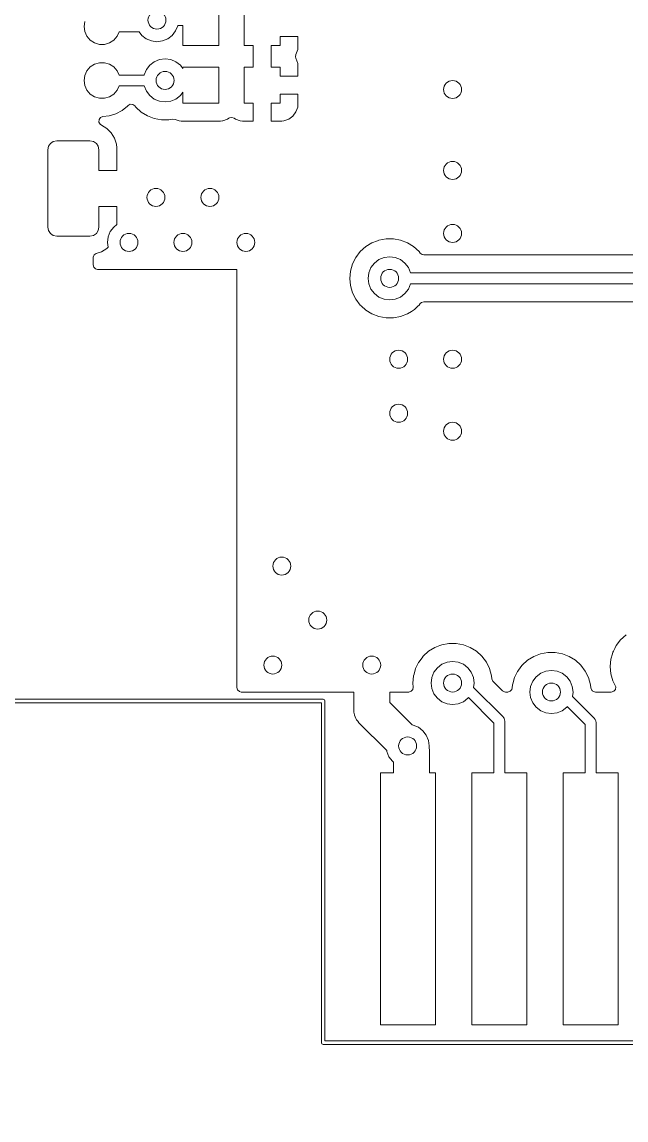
# Model space of a CAD drawing. Header units: millimetres. Extents: x 0 to 594, y 0 to 420.
# Drawn here: x 404.1 to 437.7, y 147.9 to 209 of the extents above; entities that cross this region are included whole.
import ezdxf

# ---------------------------------------------------------------- set-up
doc = ezdxf.new("R2010")
doc.units = ezdxf.units.MM
doc.linetypes.add('K5LT32768', pattern=[0])
picture_1 = doc.add_image_def('image2.png', size_in_pixel=(1000, 1000))

msp = doc.modelspace()

# ---------------------------------------------------------------- linework, layer by layer
at = {"color": 7, "linetype": 'K5LT32768', "lineweight": 18}
for p, q in [((415.013, 207.656), (415.013, 209.656)), ((416.413, 209.656), (416.413, 207.656)), ((407.554, 208.998), (407.513, 208.716)), ((407.513, 208.716), (407.554, 208.435)), ((407.554, 208.435), (407.672, 208.176)), ((409.355, 208.176), (409.464, 208.416)), ((409.464, 208.416), (410.574, 208.416)), ((410.574, 208.416), (410.72, 208.226)), ((410.72, 208.226), (410.969, 208.035)), ((412.169, 208.035), (412.417, 208.226)), ((412.417, 208.226), (412.608, 208.474)), ((412.608, 208.474), (412.728, 208.763)), ((412.728, 208.763), (412.729, 208.774)), ((412.729, 208.774), (413.013, 208.774)), ((413.013, 208.774), (413.013, 207.656)), ((407.672, 208.176), (407.858, 207.961)), ((407.858, 207.961), (408.098, 207.807)), ((408.098, 207.807), (408.371, 207.727)), ((408.371, 207.727), (408.656, 207.727)), ((408.656, 207.727), (408.929, 207.807)), ((408.929, 207.807), (409.168, 207.961)), ((409.168, 207.961), (409.355, 208.176)), ((410.969, 208.035), (411.258, 207.915)), ((411.258, 207.915), (411.569, 207.874)), ((411.569, 207.874), (411.88, 207.915)), ((411.88, 207.915), (412.169, 208.035)), ((413.013, 207.656), (415.013, 207.656)), ((416.413, 207.656), (416.913, 207.656)), ((416.913, 207.656), (416.913, 206.456)), ((417.913, 206.456), (417.913, 207.656)), ((417.913, 207.656), (418.413, 207.656)), ((418.413, 207.656), (418.413, 208.156)), ((418.413, 208.156), (419.413, 208.156)), ((419.413, 208.156), (419.413, 207.561)), ((419.297, 207.154), (419.272, 207.039)), ((419.272, 207.039), (419.296, 206.958)), ((419.4, 207.442), (419.294, 207.156)), ((419.294, 207.156), (419.297, 207.154)), ((419.413, 207.561), (419.4, 207.442)), ((407.858, 206.472), (407.672, 206.257)), ((408.098, 206.626), (407.858, 206.472)), ((408.371, 206.706), (408.098, 206.626)), ((408.656, 206.706), (408.371, 206.706)), ((408.929, 206.626), (408.656, 206.706)), ((409.168, 206.472), (408.929, 206.626)), ((409.355, 206.257), (409.168, 206.472)), ((411.173, 206.571), (410.982, 206.322)), ((411.421, 206.762), (411.173, 206.571)), ((411.711, 206.881), (411.421, 206.762)), ((412.021, 206.922), (411.711, 206.881)), ((412.332, 206.881), (412.021, 206.922)), ((412.621, 206.762), (412.332, 206.881)), ((412.87, 206.571), (412.621, 206.762)), ((413.013, 206.384), (412.87, 206.571)), ((415.013, 206.456), (413.013, 206.456)), ((413.013, 206.456), (413.013, 206.384)), ((415.013, 204.456), (415.013, 206.456)), ((416.913, 206.456), (416.413, 206.456)), ((416.413, 206.456), (416.413, 204.456)), ((418.413, 206.456), (417.913, 206.456)), ((418.413, 205.956), (418.413, 206.456)), ((419.296, 206.958), (419.294, 206.957)), ((419.294, 206.957), (419.4, 206.671)), ((419.4, 206.671), (419.413, 206.552)), ((419.413, 206.552), (419.413, 205.956)), ((407.554, 205.998), (407.513, 205.716)), ((407.672, 206.257), (407.554, 205.998)), ((409.464, 206.016), (409.355, 206.257)), ((410.86, 206.016), (409.464, 206.016)), ((410.862, 206.033), (410.86, 206.016)), ((410.982, 206.322), (410.862, 206.033)), ((419.413, 205.956), (418.413, 205.956)), ((407.513, 205.716), (407.554, 205.435)), ((407.554, 205.435), (407.672, 205.176)), ((407.672, 205.176), (407.858, 204.961)), ((409.168, 204.961), (409.355, 205.176)), ((409.355, 205.176), (409.464, 205.416)), ((409.464, 205.416), (410.861, 205.416)), ((410.861, 205.416), (410.862, 205.412)), ((410.862, 205.412), (410.982, 205.122)), ((407.858, 204.961), (408.098, 204.807)), ((408.098, 204.807), (408.371, 204.727)), ((408.371, 204.727), (408.656, 204.727)), ((408.656, 204.727), (408.929, 204.807)), ((408.929, 204.807), (409.168, 204.961)), ((410.982, 205.122), (411.173, 204.874)), ((411.173, 204.874), (411.421, 204.683)), ((411.421, 204.683), (411.711, 204.563)), ((411.711, 204.563), (412.021, 204.522)), ((412.021, 204.522), (412.332, 204.563)), ((412.332, 204.563), (412.621, 204.683)), ((412.621, 204.683), (412.87, 204.874)), ((412.87, 204.874), (413.013, 205.061)), ((413.013, 205.061), (413.013, 204.456)), ((418.413, 204.456), (418.413, 204.956)), ((418.413, 204.956), (419.413, 204.956)), ((419.413, 204.956), (419.413, 204.361)), ((409.63, 204.045), (409.283, 203.859)), ((409.935, 204.295), (409.63, 204.045)), ((409.947, 204.309), (409.935, 204.295)), ((409.962, 204.326), (409.947, 204.309)), ((410.085, 204.394), (409.962, 204.326)), ((410.224, 204.384), (410.085, 204.394)), ((410.336, 204.301), (410.224, 204.384)), ((410.388, 204.233), (410.336, 204.301)), ((410.689, 203.958), (410.388, 204.233)), ((411.036, 203.744), (410.689, 203.958)), ((413.013, 204.456), (415.013, 204.456)), ((416.413, 204.456), (416.913, 204.456)), ((416.913, 204.456), (416.913, 203.456)), ((417.913, 203.456), (417.913, 204.456)), ((417.913, 204.456), (418.413, 204.456)), ((419.3, 203.972), (419.128, 203.742)), ((419.4, 204.242), (419.3, 203.972)), ((419.413, 204.361), (419.4, 204.242)), ((408.345, 203.544), (408.339, 203.404)), ((408.339, 203.404), (408.409, 203.283)), ((408.426, 203.658), (408.345, 203.544)), ((408.555, 203.71), (408.426, 203.658)), ((408.906, 203.744), (408.555, 203.71)), ((409.283, 203.859), (408.906, 203.744)), ((411.416, 203.596), (411.036, 203.744)), ((411.817, 203.521), (411.416, 203.596)), ((412.225, 203.521), (411.817, 203.521)), ((412.445, 203.562), (412.225, 203.521)), ((412.577, 203.551), (412.445, 203.562)), ((412.798, 203.468), (412.577, 203.551)), ((412.918, 203.455), (412.798, 203.468)), ((415.109, 203.455), (412.918, 203.455)), ((415.214, 203.467), (415.109, 203.455)), ((415.228, 203.468), (415.214, 203.467)), ((415.498, 203.569), (415.228, 203.468)), ((415.565, 203.619), (415.498, 203.569)), ((415.595, 203.639), (415.565, 203.619)), ((415.732, 203.668), (415.595, 203.639)), ((415.863, 203.619), (415.732, 203.668)), ((415.929, 203.57), (415.863, 203.619)), ((416.198, 203.469), (415.929, 203.57)), ((416.318, 203.456), (416.198, 203.469)), ((416.913, 203.456), (416.318, 203.456)), ((418.509, 203.456), (417.913, 203.456)), ((418.628, 203.469), (418.509, 203.456)), ((418.897, 203.57), (418.628, 203.469)), ((419.128, 203.742), (418.897, 203.57)), ((408.409, 203.283), (408.475, 203.238)), ((408.475, 203.238), (408.481, 203.235)), ((408.481, 203.235), (408.78, 203.051)), ((408.78, 203.051), (409.028, 202.803)), ((409.028, 202.803), (409.212, 202.505)), ((405.64, 202.22), (405.531, 202.058)), ((405.802, 202.328), (405.64, 202.22)), ((405.993, 202.366), (405.802, 202.328)), ((407.843, 202.366), (405.993, 202.366)), ((408.035, 202.328), (407.843, 202.366)), ((408.197, 202.22), (408.035, 202.328)), ((408.305, 202.058), (408.197, 202.22)), ((409.212, 202.505), (409.322, 202.172)), ((409.322, 202.172), (409.343, 201.966)), ((405.531, 202.058), (405.493, 201.866)), ((405.493, 201.866), (405.493, 197.566)), ((408.343, 201.866), (408.305, 202.058)), ((408.343, 200.716), (408.343, 201.866)), ((409.343, 201.966), (409.343, 200.716)), ((409.343, 200.716), (408.343, 200.716)), ((408.343, 197.566), (408.343, 198.716)), ((408.343, 198.716), (409.343, 198.716)), ((409.343, 198.716), (409.343, 197.702)), ((405.493, 197.566), (405.531, 197.375)), ((405.531, 197.375), (405.64, 197.213)), ((405.64, 197.213), (405.802, 197.105)), ((408.035, 197.105), (408.197, 197.213)), ((408.197, 197.213), (408.305, 197.375)), ((408.305, 197.375), (408.343, 197.566)), ((408.974, 197.316), (408.854, 197.027)), ((409.165, 197.565), (408.974, 197.316)), ((409.343, 197.702), (409.165, 197.565)), ((405.802, 197.105), (405.993, 197.066)), ((405.993, 197.066), (407.843, 197.066)), ((407.843, 197.066), (408.035, 197.105)), ((408.854, 197.027), (408.813, 196.716)), ((408.813, 196.716), (408.848, 196.45)), ((423.181, 196.48), (423.528, 196.695)), ((423.528, 196.695), (423.828, 196.811)), ((423.828, 196.811), (423.908, 196.843)), ((423.908, 196.843), (424.309, 196.917)), ((424.309, 196.917), (424.717, 196.917)), ((424.717, 196.917), (425.118, 196.843)), ((425.118, 196.843), (425.499, 196.695)), ((425.499, 196.695), (425.845, 196.48)), ((408.068, 196.019), (408.015, 195.89)), ((408.183, 196.099), (408.068, 196.019)), ((408.481, 196.198), (408.183, 196.099)), ((408.78, 196.382), (408.481, 196.198)), ((408.848, 196.45), (408.78, 196.382)), ((422.634, 195.88), (422.88, 196.206)), ((422.88, 196.206), (423.181, 196.48)), ((425.845, 196.48), (426.147, 196.206)), ((426.147, 196.206), (426.214, 196.116)), ((426.214, 196.116), (426.327, 196.033)), ((426.327, 196.033), (426.412, 196.017)), ((426.412, 196.017), (428.006, 196.017)), ((428.006, 196.017), (428.013, 196.016)), ((428.013, 196.016), (428.021, 196.017)), ((428.021, 196.017), (446.597, 196.017)), ((408.015, 195.89), (408.013, 195.864)), ((408.013, 195.864), (408.013, 195.464)), ((408.013, 195.464), (408.053, 195.33)), ((422.34, 195.123), (422.452, 195.515)), ((422.452, 195.515), (422.634, 195.88)), ((423.665, 195.565), (423.474, 195.316)), ((423.913, 195.756), (423.665, 195.565)), ((424.203, 195.876), (423.913, 195.756)), ((424.513, 195.916), (424.203, 195.876)), ((424.824, 195.876), (424.513, 195.916)), ((425.113, 195.756), (424.824, 195.876)), ((425.362, 195.565), (425.113, 195.756)), ((425.552, 195.316), (425.362, 195.565)), ((408.053, 195.33), (408.158, 195.239)), ((408.158, 195.239), (408.261, 195.216)), ((408.261, 195.216), (416.013, 195.216)), ((416.013, 195.216), (416.013, 171.964)), ((422.303, 194.716), (422.34, 195.123)), ((423.354, 195.027), (423.313, 194.716)), ((423.474, 195.316), (423.354, 195.027)), ((425.672, 195.027), (425.552, 195.316)), ((425.674, 195.016), (425.672, 195.027)), ((447.513, 195.016), (425.674, 195.016)), ((422.34, 194.31), (422.303, 194.716)), ((422.452, 193.918), (422.34, 194.31)), ((423.313, 194.716), (423.354, 194.406)), ((423.354, 194.406), (423.474, 194.116)), ((425.552, 194.116), (425.672, 194.406)), ((425.672, 194.406), (425.674, 194.416)), ((425.674, 194.416), (447.389, 194.416)), ((422.634, 193.553), (422.452, 193.918)), ((422.88, 193.227), (422.634, 193.553)), ((423.474, 194.116), (423.665, 193.868)), ((423.665, 193.868), (423.913, 193.677)), ((423.913, 193.677), (424.203, 193.557)), ((424.203, 193.557), (424.513, 193.516)), ((424.513, 193.516), (424.824, 193.557)), ((424.824, 193.557), (425.113, 193.677)), ((425.113, 193.677), (425.362, 193.868)), ((425.362, 193.868), (425.552, 194.116)), ((422.925, 193.186), (422.88, 193.227)), ((423.181, 192.953), (422.925, 193.186)), ((423.528, 192.738), (423.181, 192.953)), ((425.845, 192.953), (425.719, 192.875)), ((425.889, 192.993), (425.845, 192.953)), ((426.085, 193.171), (425.889, 192.993)), ((426.147, 193.227), (426.085, 193.171)), ((426.214, 193.317), (426.147, 193.227)), ((426.278, 193.376), (426.214, 193.317)), ((426.412, 193.415), (426.278, 193.376)), ((446.872, 193.415), (426.412, 193.415)), ((423.908, 192.59), (423.528, 192.738)), ((424.309, 192.515), (423.908, 192.59)), ((424.717, 192.515), (424.309, 192.515)), ((425.118, 192.59), (424.717, 192.515)), ((425.499, 192.738), (425.118, 192.59)), ((425.719, 192.875), (425.499, 192.738)), ((437.115, 174.3), (437.36, 174.625)), ((437.36, 174.625), (437.662, 174.9)), ((426.681, 173.98), (427.028, 174.195)), ((427.028, 174.195), (427.298, 174.3)), ((427.298, 174.3), (427.408, 174.343)), ((427.408, 174.343), (427.809, 174.417)), ((427.809, 174.417), (428.217, 174.417)), ((428.217, 174.417), (428.618, 174.343)), ((428.618, 174.343), (428.999, 174.195)), ((428.999, 174.195), (429.345, 173.98)), ((436.956, 173.98), (437.034, 174.138)), ((437.034, 174.138), (437.115, 174.3)), ((426.134, 173.38), (426.317, 173.623)), ((426.317, 173.623), (426.38, 173.706)), ((426.38, 173.706), (426.681, 173.98)), ((428.013, 173.416), (427.703, 173.376)), ((428.324, 173.376), (428.013, 173.416)), ((429.345, 173.98), (429.647, 173.706)), ((429.647, 173.706), (429.893, 173.38)), ((431.88, 173.206), (432.181, 173.48)), ((432.181, 173.48), (432.528, 173.695)), ((432.528, 173.695), (432.718, 173.769)), ((432.718, 173.769), (432.908, 173.843)), ((432.908, 173.843), (433.309, 173.917)), ((433.309, 173.917), (433.717, 173.917)), ((433.717, 173.917), (434.118, 173.843)), ((434.118, 173.843), (434.499, 173.695)), ((434.499, 173.695), (434.845, 173.48)), ((434.845, 173.48), (435.147, 173.206)), ((436.784, 173.138), (436.821, 173.542)), ((436.821, 173.542), (436.904, 173.834)), ((436.904, 173.834), (436.933, 173.935)), ((436.933, 173.935), (436.956, 173.98)), ((425.867, 172.716), (425.952, 173.015)), ((425.952, 173.015), (425.956, 173.023)), ((425.956, 173.023), (426.12, 173.352)), ((426.12, 173.352), (426.134, 173.38)), ((426.974, 172.816), (426.854, 172.527)), ((427.165, 173.065), (426.974, 172.816)), ((427.413, 173.256), (427.165, 173.065)), ((427.703, 173.376), (427.413, 173.256)), ((428.613, 173.256), (428.324, 173.376)), ((428.862, 173.065), (428.613, 173.256)), ((429.052, 172.816), (428.862, 173.065)), ((429.172, 172.527), (429.052, 172.816)), ((429.893, 173.38), (430.074, 173.015)), ((430.074, 173.015), (430.186, 172.623)), ((431.475, 172.561), (431.625, 172.863)), ((431.625, 172.863), (431.634, 172.88)), ((431.634, 172.88), (431.807, 173.109)), ((431.807, 173.109), (431.88, 173.206)), ((433.203, 172.876), (432.913, 172.756)), ((433.513, 172.916), (433.203, 172.876)), ((433.824, 172.876), (433.513, 172.916)), ((434.113, 172.756), (433.824, 172.876)), ((435.147, 173.206), (435.393, 172.88)), ((435.393, 172.88), (435.574, 172.515)), ((436.783, 173.136), (436.784, 173.138)), ((436.821, 172.73), (436.783, 173.136)), ((425.803, 172.216), (425.84, 172.623)), ((425.824, 171.987), (425.803, 172.216)), ((425.84, 172.623), (425.867, 172.716)), ((426.854, 172.527), (426.813, 172.216)), ((426.813, 172.216), (426.854, 171.906)), ((429.213, 172.216), (429.172, 172.527)), ((429.181, 171.973), (429.213, 172.216)), ((430.186, 172.623), (430.202, 172.448)), ((430.202, 172.448), (430.254, 172.318)), ((430.254, 172.318), (430.274, 172.296)), ((430.274, 172.296), (430.781, 171.789)), ((431.355, 172.172), (431.452, 172.515)), ((431.452, 172.515), (431.475, 172.561)), ((432.474, 172.316), (432.354, 172.027)), ((432.665, 172.565), (432.474, 172.316)), ((432.913, 172.756), (432.665, 172.565)), ((434.362, 172.565), (434.113, 172.756)), ((434.552, 172.316), (434.362, 172.565)), ((434.672, 172.027), (434.552, 172.316)), ((435.574, 172.515), (435.686, 172.123)), ((436.933, 172.338), (436.821, 172.73)), ((437.04, 172.123), (436.933, 172.338)), ((416.013, 171.964), (416.053, 171.83)), ((416.053, 171.83), (416.158, 171.739)), ((416.158, 171.739), (416.261, 171.716)), ((416.261, 171.716), (422.513, 171.716)), ((422.513, 171.716), (422.513, 170.716)), ((424.513, 171.131), (424.513, 171.716)), ((424.513, 171.716), (425.577, 171.716)), ((425.577, 171.716), (425.711, 171.756)), ((425.711, 171.756), (425.803, 171.861)), ((425.803, 171.861), (425.824, 171.987)), ((426.854, 171.906), (426.974, 171.616)), ((426.974, 171.616), (427.165, 171.368)), ((430.825, 170.329), (429.181, 171.973)), ((430.781, 171.789), (430.903, 171.722)), ((430.903, 171.722), (430.956, 171.716)), ((430.956, 171.716), (431.077, 171.716)), ((431.077, 171.716), (431.211, 171.756)), ((431.211, 171.756), (431.302, 171.861)), ((431.302, 171.861), (431.324, 171.942)), ((431.324, 171.942), (431.34, 172.123)), ((431.34, 172.123), (431.355, 172.172)), ((432.354, 172.027), (432.313, 171.716)), ((432.313, 171.716), (432.354, 171.406)), ((434.713, 171.716), (434.672, 172.027)), ((434.681, 171.473), (434.713, 171.716)), ((435.686, 172.123), (435.702, 171.948)), ((435.702, 171.948), (435.754, 171.818)), ((435.754, 171.818), (435.774, 171.796)), ((435.774, 171.796), (435.78, 171.789)), ((435.78, 171.789), (435.903, 171.722)), ((435.903, 171.722), (435.956, 171.716)), ((435.956, 171.716), (436.841, 171.716)), ((436.841, 171.716), (436.975, 171.756)), ((436.975, 171.756), (437.067, 171.861)), ((437.063, 172.075), (437.04, 172.123)), ((437.087, 172), (437.063, 172.075)), ((437.067, 171.861), (437.087, 172)), ((420.813, 171.316), (381.213, 171.316)), ((381.313, 171.116), (420.713, 171.116)), ((420.713, 171.116), (420.713, 152.216)), ((420.884, 171.287), (420.813, 171.316)), ((420.913, 171.216), (420.884, 171.287)), ((420.913, 152.316), (420.913, 171.216)), ((425.76, 169.884), (424.513, 171.131)), ((427.165, 171.368), (427.413, 171.177)), ((427.413, 171.177), (427.703, 171.057)), ((427.703, 171.057), (428.013, 171.016)), ((428.013, 171.016), (428.324, 171.057)), ((428.324, 171.057), (428.613, 171.177)), ((428.613, 171.177), (428.862, 171.368)), ((428.862, 171.368), (428.895, 171.411)), ((428.895, 171.411), (430.313, 169.992)), ((432.354, 171.406), (432.474, 171.116)), ((432.474, 171.116), (432.665, 170.868)), ((435.905, 170.249), (434.681, 171.473)), ((422.513, 170.716), (422.528, 170.611)), ((422.528, 170.611), (422.536, 170.504)), ((422.536, 170.504), (422.549, 170.47)), ((422.549, 170.47), (422.554, 170.435)), ((422.554, 170.435), (422.598, 170.337)), ((432.665, 170.868), (432.913, 170.677)), ((432.913, 170.677), (433.203, 170.557)), ((433.203, 170.557), (433.513, 170.516)), ((433.513, 170.516), (433.824, 170.557)), ((433.824, 170.557), (434.113, 170.677)), ((434.113, 170.677), (434.362, 170.868)), ((434.362, 170.868), (434.395, 170.911)), ((434.395, 170.911), (435.393, 169.912)), ((422.598, 170.337), (422.636, 170.237)), ((422.636, 170.237), (422.657, 170.209)), ((422.657, 170.209), (422.672, 170.176)), ((422.672, 170.176), (422.742, 170.095)), ((422.742, 170.095), (422.806, 170.009)), ((422.806, 170.009), (424.346, 168.47)), ((425.824, 169.876), (425.76, 169.884)), ((426.113, 169.756), (425.824, 169.876)), ((426.362, 169.565), (426.113, 169.756)), ((430.313, 169.992), (430.313, 167.216)), ((430.845, 170.294), (430.825, 170.329)), ((430.873, 170.266), (430.845, 170.294)), ((430.883, 170.228), (430.873, 170.266)), ((430.903, 170.194), (430.883, 170.228)), ((430.903, 170.155), (430.903, 170.194)), ((430.913, 170.116), (430.903, 170.155)), ((430.913, 167.216), (430.913, 170.116)), ((435.393, 169.912), (435.393, 167.216)), ((435.925, 170.214), (435.905, 170.249)), ((435.953, 170.186), (435.925, 170.214)), ((435.963, 170.148), (435.953, 170.186)), ((435.983, 170.114), (435.963, 170.148)), ((435.983, 170.075), (435.983, 170.114)), ((435.993, 170.036), (435.983, 170.075)), ((435.993, 167.216), (435.993, 170.036)), ((426.552, 169.316), (426.362, 169.565)), ((426.672, 169.027), (426.552, 169.316)), ((426.713, 168.716), (426.672, 169.027)), ((426.711, 168.7), (426.713, 168.716)), ((426.718, 168.602), (426.711, 168.7)), ((426.733, 168.496), (426.718, 168.602)), ((424.346, 168.47), (424.354, 168.406)), ((424.354, 168.406), (424.474, 168.116)), ((424.474, 168.116), (424.665, 167.868)), ((426.733, 167.216), (426.733, 168.496)), ((424.665, 167.868), (424.733, 167.815)), ((424.733, 167.815), (424.733, 167.216)), ((424.733, 167.216), (424.009, 167.216)), ((424.009, 167.216), (424.009, 153.216)), ((427.057, 167.216), (426.733, 167.216)), ((427.057, 153.216), (427.057, 167.216)), ((430.313, 167.216), (429.089, 167.216)), ((429.089, 167.216), (429.089, 153.216)), ((432.137, 167.216), (430.913, 167.216)), ((432.137, 153.216), (432.137, 167.216)), ((435.393, 167.216), (434.169, 167.216)), ((434.169, 167.216), (434.169, 153.216)), ((437.217, 167.216), (435.993, 167.216)), ((437.217, 153.216), (437.217, 167.216)), ((424.009, 153.216), (427.057, 153.216)), ((429.089, 153.216), (432.137, 153.216)), ((434.169, 153.216), (437.217, 153.216)), ((420.713, 152.216), (420.743, 152.146)), ((420.743, 152.146), (420.813, 152.116)), ((420.813, 152.116), (461.013, 152.116)), ((460.913, 152.316), (420.913, 152.316))]:
    msp.add_line(p, q, dxfattribs=at)
for centre in [(411.569, 209.074), (412.021, 205.722), (428.013, 205.216), (428.013, 200.716), (411.513, 199.216), (414.513, 199.216), (410.013, 196.716), (413.013, 196.716), (416.513, 196.716), (428.013, 197.216), (424.513, 194.716), (425.013, 190.216), (428.013, 190.216), (425.013, 187.216), (428.013, 186.216), (418.513, 178.716), (420.513, 175.716), (418.013, 173.216), (423.513, 173.216), (428.013, 172.216), (433.513, 171.716), (425.513, 168.716)]:
    msp.add_circle(centre, 0.5, dxfattribs=at)

# ---------------------------------------------------------------- pictures from other files: only their frames are drawn
image = msp.add_image(picture_1, insert=(348.086, 138.949), size_in_units=(173.678, 173.678))
image.dxf.flags = 15

doc.saveas('drawing.dxf')
